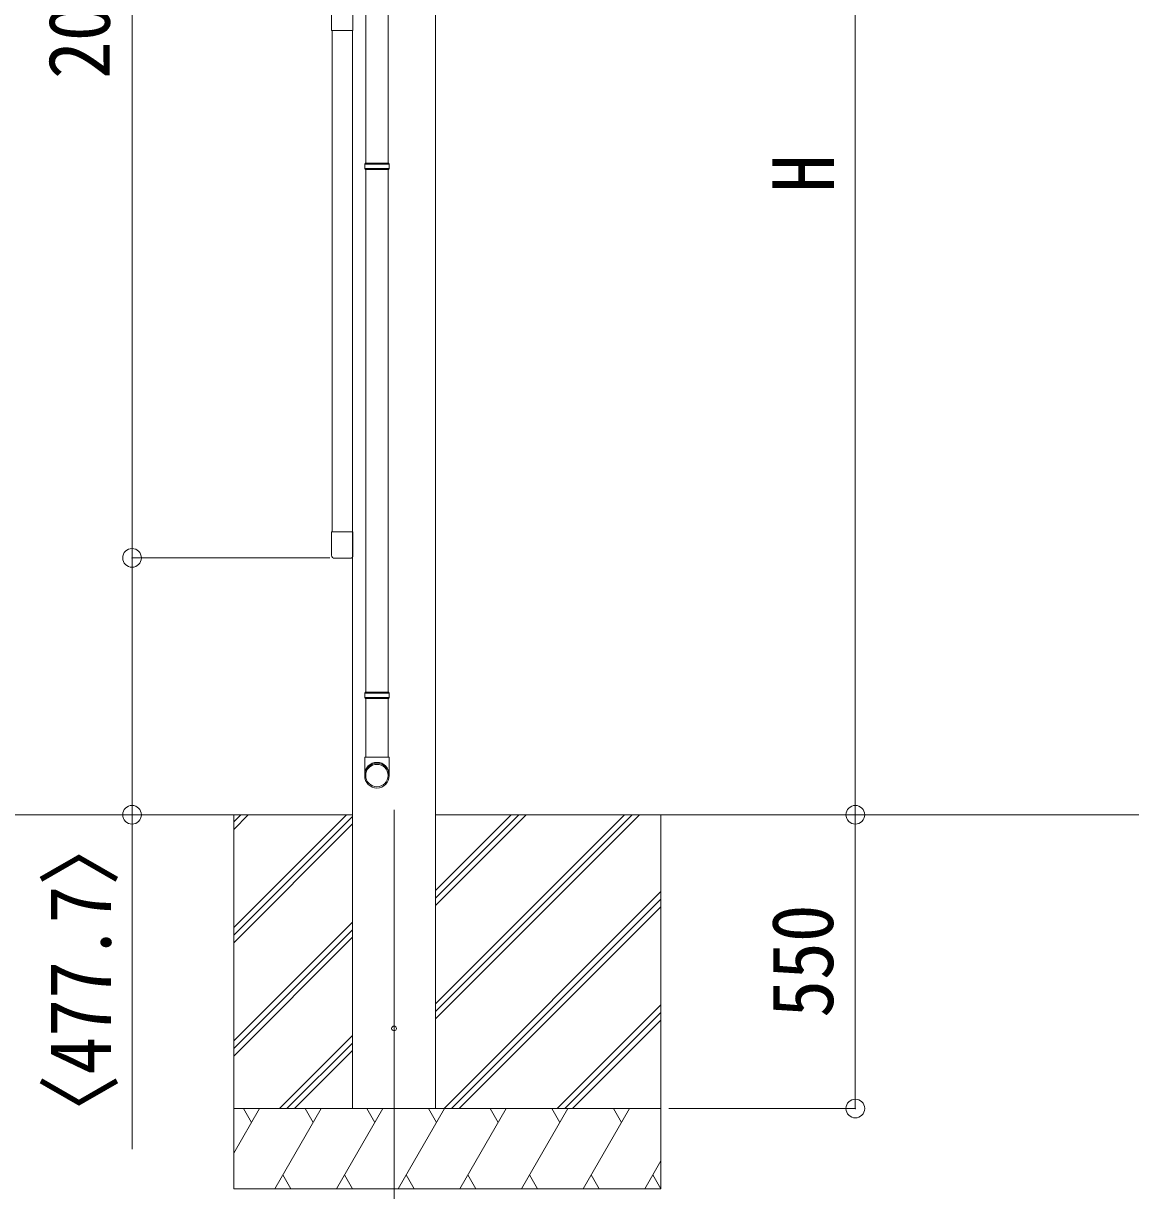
# Model space of a CAD drawing. Units: millimetres at full size, sheet at 1:35. Extents: x -9783 to 9892, y -6828 to 6752.
# Drawn here: x -7408 to -5334, y -2114 to 71 of the extents above; entities that cross this region are included whole.
import ezdxf
from ezdxf.enums import TextEntityAlignment as Align

# ---------------------------------------------------------------- set-up
doc = ezdxf.new("R2010")
doc.units = ezdxf.units.MM
doc.header["$LTSCALE"] = 35
doc.header["$PDMODE"] = 32
doc.header["$PDSIZE"] = 35
for name, color, linetype, lineweight in [('0-0_0', 7, 'Continuous', 9), ('0-1_本体', 4, 'Continuous', 9), ('0-2_部品', 7, 'Continuous', 9), ('0-8_PARTS2', 2, 'Continuous', 9), ('0-A_寸法', 6, 'Continuous', 9), ('1-1_GLASS', 4, 'Continuous', 9), ('1-2_GLASS_SEAL', 7, 'Continuous', 9), ('1-A', 6, 'Continuous', 9)]:
    doc.layers.add(name, color=color, linetype=linetype, lineweight=lineweight)
doc.styles.add('ＭＳ ゴシック', font='')
doc.styles.get('ＭＳ ゴシック').set_extended_font_data('MS Gothic')

msp = doc.modelspace()

# ---------------------------------------------------------------- linework, layer by layer
at = {"layer": '0-0_0'}
for p, q in [((-7387.97, -1410.56), (-6791.64, -1410.56)), ((-7013.89, -1410.56), (-7013.89, -2110.56)), ((-7013.89, -1621.79), (-6802.66, -1410.56)), ((-7013.89, -1437.94), (-6986.51, -1410.56)), ((-7013.89, -1423.8), (-7000.65, -1410.56)), ((-7013.89, -1635.93), (-6791.64, -1413.68)), ((-6636.14, -1792.82), (-6253.87, -1410.56)), ((-6636.14, -1764.54), (-6282.16, -1410.56)), ((-6636.14, -1778.68), (-6268.02, -1410.56)), ((-6636.14, -1580.69), (-6466.01, -1410.56)), ((-6636.14, -1566.55), (-6480.15, -1410.56)), ((-6636.14, -1552.41), (-6494.29, -1410.56)), ((-6636.14, -1410.56), (-3788.74, -1410.56)), ((-6213.89, -1410.56), (-6213.89, -2110.56)), ((-7013.89, -1650.07), (-6791.64, -1427.83)), ((-6620.03, -1960.56), (-6213.89, -1554.42)), ((-6605.89, -1960.56), (-6213.89, -1568.56)), ((-6591.74, -1960.56), (-6213.89, -1582.71)), ((-7013.89, -1833.92), (-6791.64, -1611.67)), ((-7013.89, -1848.06), (-6791.64, -1625.81)), ((-7013.89, -1862.21), (-6791.64, -1639.96)), ((-6407.9, -1960.56), (-6213.89, -1766.55)), ((-6393.75, -1960.56), (-6213.89, -1780.7)), ((-6379.61, -1960.56), (-6213.89, -1794.84)), ((-6928.4, -1960.56), (-6791.64, -1823.8)), ((-6914.25, -1960.56), (-6791.64, -1837.95)), ((-6900.11, -1960.56), (-6791.64, -1852.09)), ((-6213.89, -1960.56), (-7013.89, -1960.56)), ((-7013.89, -2044.39), (-6965.49, -1960.56)), ((-6980.49, -1986.54), (-6995.49, -1960.56)), ((-6936.62, -2110.56), (-6850.02, -1960.56)), ((-6865.02, -1986.54), (-6880.02, -1960.56)), ((-6821.15, -2110.56), (-6734.55, -1960.56)), ((-6749.55, -1986.54), (-6764.55, -1960.56)), ((-6705.68, -2110.56), (-6619.08, -1960.56)), ((-6634.08, -1986.54), (-6649.08, -1960.56)), ((-6590.21, -2110.56), (-6503.61, -1960.56)), ((-6518.61, -1986.54), (-6533.61, -1960.56)), ((-6474.74, -2110.56), (-6388.14, -1960.56)), ((-6418.14, -1960.56), (-6403.14, -1986.54)), ((-6359.27, -2110.56), (-6272.67, -1960.56)), ((-6287.67, -1986.54), (-6302.67, -1960.56)), ((-6243.8, -2110.56), (-6213.89, -2058.75)), ((-6921.62, -2084.58), (-6906.62, -2110.56)), ((-6806.15, -2084.58), (-6791.15, -2110.56)), ((-6690.68, -2084.58), (-6675.68, -2110.56)), ((-6575.21, -2084.58), (-6560.21, -2110.56)), ((-6459.74, -2084.58), (-6444.74, -2110.56)), ((-6344.27, -2084.58), (-6329.27, -2110.56)), ((-6228.8, -2084.58), (-6213.8, -2110.56)), ((-7013.89, -2110.56), (-6213.89, -2110.56))]:
    msp.add_line(p, q, dxfattribs=at)
at = {"layer": '0-1_本体'}
for p, q in [((-6635.89, 1219.44), (-6635.89, -1960.56)), ((-6791.39, 57.83), (-6791.39, -1960.56))]:
    msp.add_line(p, q, dxfattribs=at)
at = {"layer": '0-1_本体', "color": 6}
for p, q in [((-7204.24, -929.67), (-7204.24, 1143.33)), ((-5849.87, -1410.56), (-5849.87, -1960.56))]:
    msp.add_line(p, q, dxfattribs=at)
at = {"layer": '0-2_部品'}
for p, q in [((-6766.64, 903.38), (-6766.64, -190.81)), ((-6724.64, 903.38), (-6724.64, -190.81)), ((-6768.64, -192.81), (-6767.64, -190.81)), ((-6722.64, -192.81), (-6768.64, -192.81)), ((-6723.64, -190.81), (-6767.64, -190.81)), ((-6722.64, -192.81), (-6723.64, -190.81)), ((-6722.64, -192.81), (-6722.64, -200.81)), ((-6722.64, -200.81), (-6768.64, -200.81)), ((-6723.64, -202.81), (-6767.64, -202.81)), ((-6766.64, -202.81), (-6766.64, -1180.99)), ((-6724.64, -202.81), (-6724.64, -1180.99)), ((-6722.64, -200.81), (-6723.64, -202.81)), ((-6768.64, -1182.99), (-6767.64, -1180.99)), ((-6722.64, -1182.99), (-6768.64, -1182.99)), ((-6722.64, -1190.99), (-6768.64, -1190.99)), ((-6723.64, -1180.99), (-6767.64, -1180.99)), ((-6723.64, -1192.99), (-6767.64, -1192.99)), ((-6766.64, -1192.99), (-6766.64, -1302.99)), ((-6724.64, -1192.99), (-6724.64, -1302.99)), ((-6722.64, -1182.99), (-6723.64, -1180.99)), ((-6722.64, -1190.99), (-6723.64, -1192.99)), ((-6722.64, -1182.99), (-6722.64, -1190.99)), ((-6768.64, -1337.14), (-6768.64, -1302.99)), ((-6722.64, -1302.99), (-6768.64, -1302.99)), ((-6722.64, -1337.14), (-6722.64, -1302.99))]:
    msp.add_line(p, q, dxfattribs=at)
for points in [[(-6768.64, -192.81), (-6768.64, -200.81), (-6767.64, -202.81)], [(-6768.64, -1182.99), (-6768.64, -1190.99), (-6767.64, -1192.99)]]:
    msp.add_lwpolyline(points, dxfattribs=at)
at = {"layer": '0-2_部品', "color": 4}
msp.add_circle((-6713.64, -1810.56), 4.5, dxfattribs=at)
at = {"layer": '0-2_部品'}
for centre, major_axis, ratio, start_param, end_param in [((-6745.64, -1335.39), (-23, 0), 0.996195, 3.1415927, 6.2831853), ((-6745.64, -1337.14), (-23, 0), 0.996195, 3.1415927, 6.2831853), ((-6745.64, -1337.14), (0, -23.43), 0.981806, 4.712389, 7.8539816)]:
    msp.add_ellipse(centre, major_axis=major_axis, ratio=ratio, start_param=start_param, end_param=end_param, dxfattribs=at)
msp.add_ellipse((-6745.64, -1337.14), major_axis=(21, 0), ratio=0.996195, dxfattribs=at)
at = {"layer": '0-8_PARTS2'}
msp.add_line((-6713.64, -1401.35), (-6713.64, -2160.56), dxfattribs=at)
at = {"layer": '0-A_寸法'}
msp.add_line((-7752.21, -1410.56), (-7024.1, -1410.56), dxfattribs=at)
msp.add_point((-7204.24, -1410.56), dxfattribs=at)
at = {"layer": '1-1_GLASS'}
for p, q in [((-6829.64, 57.83), (-6829.64, -881.17)), ((-6791.64, 57.83), (-6791.64, -881.17))]:
    msp.add_line(p, q, dxfattribs=at)
at = {"layer": '1-2_GLASS_SEAL'}
for p, q in [((-6830.64, -881.17), (-6830.64, -924.87)), ((-6825.14, -930.37), (-6796.14, -930.37))]:
    msp.add_line(p, q, dxfattribs=at)
msp.add_lwpolyline([(-6830.64, 155.83), (-6790.64, 155.83), (-6790.64, 57.83), (-6830.64, 57.83)], close=True, dxfattribs=at)
msp.add_lwpolyline([(-6790.64, -924.87), (-6790.64, -881.17), (-6830.64, -881.17)], dxfattribs=at)
for centre, start, end in [((-6825.14, -924.87), 180, 270), ((-6796.14, -924.87), 270, 0)]:
    msp.add_arc(centre, 5.5, start, end, dxfattribs=at)
at = {"layer": '1-A'}
for p, q in [((-5849.87, -1410.56), (-5849.87, 1089.44)), ((-7204.24, -929.67), (-6833.66, -929.67)), ((-7204.24, -929.67), (-6833.66, -929.67)), ((-7204.24, -1410.56), (-7204.24, -929.67)), ((-7204.24, -1410.56), (-7204.24, -2036.68)), ((-5849.87, -1410.56), (-6199.23, -1410.56)), ((-5849.87, -1960.56), (-6199.23, -1960.56))]:
    msp.add_line(p, q, dxfattribs=at)
for p in [(-7204.24, -929.67), (-7204.24, -1410.56), (-5849.87, -1410.56), (-5849.87, -1960.56)]:
    msp.add_point(p, dxfattribs=at)

# ---------------------------------------------------------------- texts
at = {"layer": '1-A', "color": 7, "style": 'ＭＳ ゴシック', "width": 0.9}
for s, p in [('2073', (-7211.24, -33.17)), ('H', (-5854.87, -245.56)), ('〈477.7〉', (-7209.24, -2038.62)), ('550', (-5856.87, -1790.56))]:
    msp.add_text(s, height=115.5, rotation=90, dxfattribs=at).set_placement(p, align=Align.BOTTOM_LEFT)

doc.saveas('drawing.dxf')
